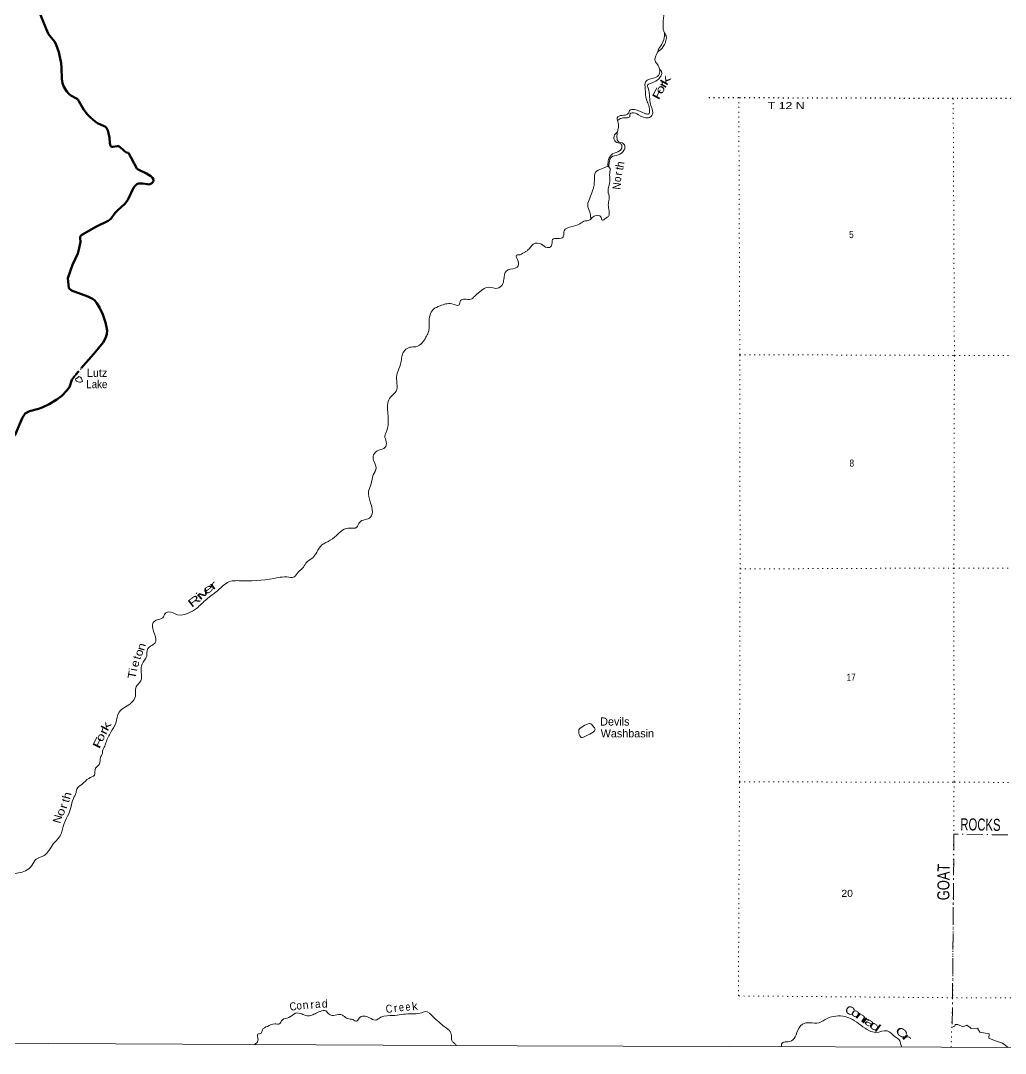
# Model space of a CAD drawing. Header units: feet. Extents: x -252658 to 9, y -366365 to -181930.
# Drawn here: x -107069 to -82631, y -366365 to -340749 of the extents above; entities that cross this region are included whole.
import ezdxf
from ezdxf.enums import TextEntityAlignment as Align

# ---------------------------------------------------------------- set-up
doc = ezdxf.new("R2010")
doc.units = ezdxf.units.FT
doc.header["$LTSCALE"] = 80
for name, pattern in [('DOT_DASHED', [7.7, 5, -1.2, 0.3, -1.2]), ('DOTTED', [1.5, 0.3, -1.2]), ('LONG_DASH_SHORT_DASH', [9.9, 6, -1.2, 1.5, -1.2])]:
    doc.linetypes.add(name, pattern=pattern)
for name, color, linetype, lineweight in [('11', 7, 'LONG_DASH_SHORT_DASH', 60), ('39', 7, 'Continuous', 13), ('4', 7, 'Continuous', 13), ('44', 7, 'DOT_DASHED', 13), ('6', 7, 'DOTTED', 25), ('7', 7, 'DOTTED', 13)]:
    doc.layers.add(name, color=color, linetype=linetype, lineweight=lineweight)
doc.layers.add('41', color=7, linetype='Continuous')

msp = doc.modelspace()

# ---------------------------------------------------------------- linework, layer by layer
at = {"layer": '11'}
for points in [[(-106577.43, -340603.21), (-106435.24, -340951.33), (-106387.5, -341066.85), (-106352.25, -341119.75), (-106219.36, -341275.05), (-106182.88, -341345.43), (-106121.81, -341531.87), (-106066.07, -341806.59), (-106055.3, -341909.35), (-106046.19, -342193.12), (-106028.35, -342298.97), (-105995.92, -342387.01), (-105923.11, -342506.17), (-105873.33, -342567.69), (-105821.84, -342608.14), (-105699.52, -342669.61), (-105668.8, -342690.05), (-105644.74, -342712.55), (-105621.07, -342744.23), (-105502.87, -342964.4), (-105408.84, -343074.85), (-105333.4, -343151.19), (-105220.63, -343247.39), (-105158.16, -343293.04), (-104995, -343365), (-104965.14, -343384.61), (-104939.6, -343408.22), (-104918.81, -343436.52), (-104901.77, -343472.04), (-104884.39, -343540.49), (-104865.31, -343649.35), (-104855.07, -343786.88), (-104848.44, -343819.49), (-104836.09, -343853.9), (-104818.35, -343874.23), (-104801.7, -343880.11), (-104778.57, -343881.05), (-104674.62, -343862.25), (-104648.55, -343861.4), (-104624.9, -343867.03), (-104598.21, -343884.67), (-104506.39, -343970.67), (-104447.74, -344016.59), (-104402.85, -344025.74), (-104392.44, -344031.73), (-104181.31, -344419.69), (-104151.44, -344443.95), (-103946.44, -344543.04), (-103877.43, -344579.23), (-103836.53, -344609.31), (-103798.34, -344650.01), (-103774.53, -344691.47), (-103769.28, -344718.16), (-103775.72, -344742.42), (-103794.76, -344766.48), (-103824.02, -344788.73), (-103860.33, -344805.13), (-103888.37, -344809.55), (-103928.04, -344806.19), (-104033.06, -344784.32), (-104139.71, -344784.78), (-104187.27, -344805.95), (-104242.33, -344862.76), (-104264.06, -344896.99), (-104411.07, -345194.75), (-104472.63, -345286.61)], [(-104472.63, -345286.61), (-104663.36, -345460.46), (-104720.59, -345515.51), (-104833.54, -345661.4), (-104898.43, -345713.24), (-105183.5, -345858.35), (-105551.61, -346062.42), (-105575.3, -346083.32), (-105589.33, -346106.65), (-105592.99, -346142.54), (-105580.11, -346233.8), (-105613.97, -346393.63), (-105653.31, -346526.04), (-105781.03, -346809.74), (-105900.32, -347132.67), (-105868.77, -347382.36), (-105807.87, -347438.51), (-105398.61, -347588.79), (-105284.13, -347646.59), (-105238.9, -347684.99), (-105177.85, -347758.13), (-105104.66, -347883.8), (-105031.52, -348040.52), (-104962, -348232.62), (-104924.1, -348434.36), (-104931.8, -348526.88), (-104966.15, -348628.87), (-105024.31, -348728.46), (-105251.23, -349009.6), (-105724.73, -349557.96), (-105794.31, -349657.54), (-105852.8, -349839), (-105918.61, -349926.08), (-106049.7, -350055.27), (-106171.63, -350147.81), (-106362.08, -350262.84), (-106533.05, -350346.72), (-106624.34, -350380.91), (-106848.95, -350433.78), (-106954.94, -350493.43), (-107022.01, -350595.71), (-107246.84, -351122.44)]]:
    msp.add_lwpolyline(points, dxfattribs=at)
at = {"layer": '39'}
for points in [[(-91125.21, -340750.67), (-91091.31, -340481.24), (-91025.55, -340264.27), (-90922.49, -340192.33), (-90877.68, -340106.03), (-90892.36, -340036.95)], [(-91125.21, -340750.67), (-91122.34, -340931.75), (-91114.61, -340982.08), (-91090.92, -341052.6)], [(-91089.66, -341054.88), (-91106.04, -341215.49), (-91183.5, -341374.06), (-91254.82, -341516.57), (-91254.86, -341522.6)], [(-91254.86, -341522.6), (-91121.25, -341392.46), (-91064.18, -341276.04), (-91045.23, -341143.35), (-91091.15, -341051.91)], [(-91254.86, -341522.6), (-91320.7, -341753.66), (-91264.89, -341834.39), (-91211.31, -341951.33)], [(-91211.31, -341951.33), (-91220.17, -342078.03), (-91337.42, -342168.01), (-91557.28, -342257.52), (-91566.55, -342450.61), (-91540, -342704.22), (-91494.45, -342817.1), (-91461.34, -342988.26), (-91477.91, -343062.62), (-91558.34, -343056.21), (-91845.37, -342954.27), (-91956.16, -342975.88), (-91978.66, -343034.12), (-92011.09, -343072.19), (-92138, -343097.75), (-92261.12, -343161.55), (-92255.5, -343225.96)], [(-92255.51, -343225.84), (-92152.51, -343166.09), (-92025.72, -343158.63), (-91951.14, -343134.84), (-91942.63, -343062.45), (-91892.17, -343036.54), (-91735.54, -343081.53), (-91488.57, -343157.12), (-91401.73, -343105.22), (-91394.68, -342946.32), (-91440.15, -342819.36), (-91459.12, -342640.22), (-91495.98, -342424.79), (-91509.55, -342344.25), (-91442.92, -342306.34), (-91271.39, -342224.65), (-91184.28, -342128.49), (-91157.57, -342042.11), (-91211.32, -341951.53)], [(-92255.5, -343225.96), (-92230.13, -343348.8), (-92244.82, -343445.3), (-92255.25, -343503.59)], [(-92255.56, -343506.53), (-92342.47, -343615.85), (-92301.14, -343758.88), (-92176.69, -343803.72), (-92145.04, -343888.37), (-92203.97, -343980.64), (-92379.48, -344056.26), (-92478.95, -344196.63), (-92489.35, -344250.9), (-92496.06, -344357.49)], [(-92466.98, -344391.27), (-92442.68, -344188.75), (-92404.1, -344132.6), (-92240.82, -344081.05), (-92097.24, -343965.04), (-92070.5, -343872.62), (-92112.28, -343797.99), (-92234.7, -343751.14), (-92270.24, -343646.36), (-92255.25, -343503.59)], [(-94669.2, -346559.5), (-94543.49, -346480.44), (-94486.94, -346444.49), (-94347.14, -346290.24), (-94143.97, -346293.2), (-94001.67, -346378.36), (-93896.81, -346338.62), (-93869.6, -346173.78), (-93734.7, -346156.3), (-93601.65, -346112.66), (-93578.55, -345959.87), (-93402.89, -345860.1), (-93191.18, -345786.66), (-93057.95, -345714.86), (-92959.28, -345701.23), (-92886.44, -345635.19), (-92783.48, -345579.34), (-92675.03, -345608.01), (-92629.34, -345700.77), (-92546.53, -345648.85), (-92481.87, -345604.89), (-92472.7, -345427.89), (-92481.82, -345280.99), (-92460.8, -345138.25), (-92492, -344983.19), (-92446.14, -344731.93), (-92448.82, -344520.67), (-92442.15, -344420.11), (-92496.06, -344357.49)], [(-92496.06, -344357.49), (-92657.44, -344425.14), (-92798.77, -344504.95), (-92830.37, -344728.11), (-92845.28, -344858.81), (-92867.95, -344943.2), (-92943.7, -345150.07), (-92995.07, -345318.82), (-92945.94, -345502.13), (-92922.53, -345616.91), (-92921.68, -345668.81)], [(-94669.2, -346559.5), (-94761.14, -346562.45), (-94721.92, -346723.5), (-94734.71, -346852.09), (-94799.15, -346887.91), (-95012.3, -346953.02), (-95077.79, -347171.78), (-95112.62, -347294.21), (-95233.6, -347388), (-95450.22, -347358.6), (-95671.69, -347473.93), (-95806.83, -347587.74), (-95897.59, -347661.6), (-96054.12, -347654.66), (-96148.68, -347692.32), (-96187.42, -347796.63), (-96365.95, -347775.5), (-96655.27, -347822.08), (-96834.46, -347915.53), (-96909.51, -348051.81), (-96928.79, -348262.78), (-96952.14, -348483.79), (-97013.06, -348604.06), (-97100.14, -348738.26), (-97261.29, -348835.83), (-97411.93, -348851.05), (-97573.27, -348982.8), (-97639.17, -349271.92), (-97720.73, -349492.59), (-97735.94, -349693.54), (-97731.1, -349898.63), (-97836.29, -350038.74), (-97933.28, -350150.77), (-97964.42, -350329.51), (-97955.36, -350498.43), (-97944.62, -350725.67), (-98004.3, -350980.64), (-98028.81, -351052.88), (-97993.5, -351195.82), (-98026.45, -351340.37), (-98181.36, -351401.8), (-98310.52, -351521.68), (-98309.31, -351660.4), (-98246.13, -351843.71), (-98317.39, -352018.2), (-98372.86, -352239.02), (-98434.15, -352423.63), (-98391.48, -352683.21), (-98342.41, -352876.49), (-98383.65, -353067.24), (-98657.38, -353194.32), (-98726.32, -353314.55), (-98937.21, -353335.45), (-99281.78, -353564.65), (-99495.31, -353696.11), (-99591.99, -353753.85), (-99719.49, -353934.05), (-99818.65, -354072.19), (-99965.8, -354179.9), (-100052.85, -354308.06), (-100178.02, -354431.99), (-100283.07, -354547.98), (-100465.73, -354546.93), (-100678.61, -354565.8), (-101554.26, -354645.19), (-101899.65, -354669.33), (-102167.81, -354874.85), (-102458.18, -355104.37), (-102706.37, -355328.1), (-102913.81, -355447.53), (-103174.97, -355484.22), (-103397.4, -355416.59), (-103483.95, -355458.31), (-103540.74, -355560.51), (-103701.67, -355619.9), (-103790.49, -355705.83), (-103787.14, -355822.45), (-103734.01, -356007.71), (-103716.78, -356152.56), (-103918.6, -356340.37), (-103939.64, -356509.12), (-104055.2, -356707.48), (-104074.42, -356908.41), (-104089.71, -357123.43), (-104200.99, -357275.58), (-104220.37, -357504.65), (-104466.81, -357772.62), (-104624.11, -357900.37), (-104709.99, -358173.29), (-104827.7, -358395.76)], [(-105536.66, -349688.26), (-105576.32, -349603.6), (-105628.37, -349579.17), (-105654.62, -349605.16), (-105684.82, -349621.06), (-105705.09, -349655.12), (-105639.15, -349707.77), (-105570.94, -349714.2), (-105544.77, -349702.29), (-105536.66, -349688.26)], [(-93214.66, -358328.27), (-93213.28, -358426.86), (-93157.6, -358529.72), (-93034.6, -358486.04), (-92859.02, -358398.34), (-92812.28, -358324.12), (-92852.14, -358265.59), (-92914.06, -358194.89), (-93063.13, -358226.38), (-93214.66, -358328.27)], [(-104827.7, -358395.76), (-104953.68, -358660.41), (-104992.44, -358768.74), (-105031.03, -358846.93), (-105045.62, -358941.33), (-105086.22, -359019.5), (-105117.35, -359196.23), (-105208.22, -359290.2), (-105237.31, -359462.92), (-105378.29, -359544.53), (-105537.68, -359684.34), (-105674.89, -359808.19), (-105701.63, -359920.62), (-105736.18, -359994.81), (-105875.16, -360426.24), (-105990.95, -360664.8), (-106072.83, -360939.75), (-106252.77, -361163.88), (-106368.18, -361336.1), (-106485.29, -361456.05), (-106680.54, -361549.41), (-106793.87, -361709.59), (-106947.18, -361839.38), (-107298.87, -361911.73), (-107515.78, -361932.6), (-107676.28, -361917.6), (-107900.67, -361843.93), (-108163.55, -361830.35), (-108512.55, -361782.1), (-108943.44, -361663.01)], [(-101255.48, -366141.89), (-101180.35, -366054.24), (-101181.91, -365977.83), (-101179.41, -365891.4), (-101098.96, -365863.72), (-101070.38, -365781.46), (-100943.43, -365695.75), (-100762.41, -365632.46), (-100648, -365635.13), (-100571.15, -365535.05), (-100410.25, -365479.69), (-100251.04, -365370.04), (-100086.55, -365389.08), (-99990.41, -365425.82), (-99869.97, -365426.52), (-99763.33, -365382.9), (-99632.52, -365323.35), (-99497.97, -365314.07), (-99414.14, -365396.98), (-99307.91, -365423.73), (-99141.16, -365398.56), (-99063.07, -365433.18), (-98951.07, -365504.19), (-98820.74, -365529.07), (-98734.66, -365569.77), (-98667.97, -365491.75), (-98410.97, -365481.17), (-98266.79, -365540.31), (-98127.87, -365468.73), (-97832.56, -365428.22), (-97408.75, -365382.42), (-97121.59, -365361.96), (-97031.07, -365328.31), (-96825.12, -365468.21), (-96647.35, -365622.02), (-96531.49, -365719.19), (-96409.63, -365820.41), (-96374.39, -365975.42), (-96360.86, -366065.96), (-96304.92, -366112.52), (-96260.81, -366163.13)], [(-88195.21, -366196.82), (-88156.17, -366097.49), (-88073.59, -366081.78), (-87904.27, -366030.27), (-87806.56, -365851.67), (-87668.42, -365641.08), (-87483.13, -365607.75), (-87251.76, -365606.82), (-87051.91, -365499.11), (-86836.29, -365441.78), (-86609.02, -365452.9), (-86428.4, -365522.15), (-86216.09, -365670.01), (-86003.71, -365805.8), (-85847.05, -365846.77), (-85563.13, -365805.85), (-85362.89, -365953.65), (-85268.81, -366028.53), (-85223.28, -366145.43), (-85207.38, -366203.46)]]:
    msp.add_spline(points, degree=3, dxfattribs=at)
at = {"layer": '4'}
msp.add_lwpolyline([(-250643.67, -181929.5), (-219314.25, -182252.72), (-187984.41, -182532.85), (-156654.22, -182769.88), (-125323.73, -182963.82), (-93993.01, -183114.65), (-62662.1, -183222.4), (-31331.08, -183287.04), (0, -183308.59), (0, -366365.25), (-31582.88, -366343.53), (-63165.71, -366278.36), (-94748.41, -366181.36), (-126330.93, -366017.71), (-157913.21, -365822.21), (-189495.2, -365583.27), (-221076.82, -365300.9), (-252658.03, -364975.08)], close=True, dxfattribs=at)
msp.add_lwpolyline([(-250643.67, -181929.5), (-219314.25, -182252.72), (-187984.41, -182532.85), (-156654.22, -182769.88), (-125323.73, -182963.82), (-93993.01, -183114.65), (-62662.1, -183222.4), (-31331.08, -183287.04), (0, -183308.59), (0, -366365.25), (-31582.88, -366343.53), (-63165.71, -366278.36), (-94748.41, -366181.36), (-126330.93, -366017.71), (-157913.21, -365822.21), (-189495.2, -365583.27), (-221076.82, -365300.9), (-252658.03, -364975.08)], close=True, dxfattribs=at)
at = {"layer": '44'}
for points in [[(-106577.43, -340603.21), (-106435.24, -340951.33), (-106387.5, -341066.85), (-106352.25, -341119.75), (-106219.36, -341275.05), (-106182.88, -341345.43), (-106121.81, -341531.87), (-106066.07, -341806.59), (-106055.3, -341909.35), (-106046.19, -342193.12), (-106028.35, -342298.97), (-105995.92, -342387.01), (-105923.11, -342506.17), (-105873.33, -342567.69), (-105821.84, -342608.14), (-105699.52, -342669.61), (-105668.8, -342690.05), (-105644.74, -342712.55), (-105621.07, -342744.23), (-105502.87, -342964.4), (-105408.84, -343074.85), (-105333.4, -343151.19), (-105220.63, -343247.39), (-105158.16, -343293.04), (-104995, -343365), (-104965.14, -343384.61), (-104939.6, -343408.22), (-104918.81, -343436.52), (-104901.77, -343472.04), (-104884.39, -343540.49), (-104865.31, -343649.35), (-104855.07, -343786.88), (-104848.44, -343819.49), (-104836.09, -343853.9), (-104818.35, -343874.23), (-104801.7, -343880.11), (-104778.57, -343881.05), (-104674.62, -343862.25), (-104648.55, -343861.4), (-104624.9, -343867.03), (-104598.21, -343884.67), (-104506.39, -343970.67), (-104447.74, -344016.59), (-104402.85, -344025.74), (-104392.44, -344031.73), (-104181.31, -344419.69), (-104151.44, -344443.95), (-103946.44, -344543.04), (-103877.43, -344579.23), (-103836.53, -344609.31), (-103798.34, -344650.01), (-103774.53, -344691.47), (-103769.28, -344718.16), (-103775.72, -344742.42), (-103794.76, -344766.48), (-103824.02, -344788.73), (-103860.33, -344805.13), (-103888.37, -344809.55), (-103928.04, -344806.19), (-104033.06, -344784.32), (-104139.71, -344784.78), (-104187.27, -344805.95), (-104242.33, -344862.76), (-104264.06, -344896.99), (-104411.07, -345194.75), (-104472.63, -345286.61)], [(-104472.63, -345286.61), (-104663.36, -345460.46), (-104720.59, -345515.51), (-104833.54, -345661.4), (-104898.43, -345713.24), (-105183.5, -345858.35), (-105551.61, -346062.42), (-105575.3, -346083.32), (-105589.33, -346106.65), (-105592.99, -346142.54), (-105580.11, -346233.8), (-105613.97, -346393.63), (-105653.31, -346526.04), (-105781.03, -346809.74), (-105900.32, -347132.67), (-105868.77, -347382.36), (-105807.87, -347438.51), (-105398.61, -347588.79), (-105284.13, -347646.59), (-105238.9, -347684.99), (-105177.85, -347758.13), (-105104.66, -347883.8), (-105031.52, -348040.52), (-104962, -348232.62), (-104924.1, -348434.36), (-104931.8, -348526.88), (-104966.15, -348628.87), (-105024.31, -348728.46), (-105251.23, -349009.6), (-105724.73, -349557.96), (-105794.31, -349657.54), (-105852.8, -349839), (-105918.61, -349926.08), (-106049.7, -350055.27), (-106171.63, -350147.81), (-106362.08, -350262.84), (-106533.05, -350346.72), (-106624.34, -350380.91), (-106848.95, -350433.78), (-106954.94, -350493.43), (-107022.01, -350595.71), (-107246.84, -351122.44)], [(-82569.98, -360948.15), (-83908.58, -360925.65), (-83947.49, -365715.37), (-83887.6, -365692.4), (-83873.25, -365646.21), (-83812.97, -365650.52), (-83682.66, -365707.46), (-83587.96, -365669.7), (-83495.85, -365728.46), (-83477.88, -365748.66), (-83325.08, -365743.36), (-83267.38, -365840.17), (-83124.8, -365862.98), (-83032.43, -365877.5), (-83037.11, -365986.08), (-82896.77, -366045.08), (-82704.21, -366112.37), (-82564.97, -366217.47)]]:
    msp.add_lwpolyline(points, dxfattribs=at)
at = {"layer": '6'}
msp.add_lwpolyline([(-63100.79, -342683.75), (-67975.74, -342677.75), (-73306.93, -342668.88), (-78646.26, -342676.07), (-83925.22, -342679.52), (-89246.31, -342664.67), (-90044.98, -342662.94)], dxfattribs=at)
at = {"layer": '7'}
for points in [[(-63162.23, -365013.77), (-68065.39, -364984.47), (-73354.55, -365010), (-78658.99, -364991.35), (-83941.03, -364985.54), (-89255.3, -364941.58), (-89229.56, -359632.49), (-89214.05, -354349.51), (-89222.47, -349034.22), (-89246.31, -342664.67)], [(-83925.22, -342679.52), (-83895.37, -349053.13), (-83906.8, -354326.07), (-83904.29, -359623.22), (-83937.8, -364986.61), (-83976.05, -366211.67)], [(-89222.47, -349034.22), (-83895.37, -349053.13), (-78592.44, -349075.95), (-73273.49, -349110.91), (-68014.76, -349125.47), (-64889.5, -349142.65)], [(-89214.05, -354349.51), (-83906.8, -354326.07), (-78591.68, -354330.84), (-73276.83, -354377.86), (-68004.03, -354394.5), (-63132.97, -354381.15)], [(-89229.56, -359632.49), (-83894.32, -359637.35), (-78609.55, -359668.13), (-73286.29, -359658.86), (-68019.43, -359659.38), (-67681.74, -359660.77)]]:
    msp.add_lwpolyline(points, dxfattribs=at)

# ---------------------------------------------------------------- texts
at = {"layer": '41'}
for s, rotation, width, p in [('k', 59.935, 1.7, (-90977, -342277.92)), ('F', 61.695, 1.75, (-91169.36, -342610.81)), ('o', 61.695, 1.4, (-91111.3, -342500.02)), ('r', 59.935, 1.65, (-91038.09, -342377.92)), ('N', 83.455, 0.9, (-92175.12, -344860.66)), ('o', 81.889, 0.9, (-92166.55, -344696)), ('e', 38.411, 1.75, (-102358.66, -354920.98)), ('r', 38.238, 1.95, (-102231.91, -354829.89)), ('R', 37.603, 1.65, (-102700.79, -355222.48)), ('i', 42.378, 1.8, (-102570.36, -355099.19)), ('v', 41.686, 2.05, (-102469.47, -355007.29)), ('n', 74.492, 1.2, (-103980.51, -356305.42)), ('o', 73.28, 1.1, (-104040.29, -356453.88)), ('e', 73.09, 1.1, (-104136.68, -356725.2)), ('T', 80.126, 1.2, (-104203.28, -356994.12)), ('k', 62.116, 1.6, (-104862.35, -358293.66)), ('r', 64.544, 1.5, (-104923.18, -358417.4)), ('F', 63.83, 1.7, (-105056.88, -358704.95)), ('o', 64.544, 1.35, (-105001.81, -358567.84)), ('h', 75.16, 1.15, (-105825.03, -359995.06)), ('o', 67.597, 1.25, (-105984.8, -360414.33)), ('r', 73.469, 1.25, (-105917.32, -360259.05)), ('N', 75.138, 1.05, (-106057.84, -360576.6)), ('d', 1.836, 0.95, (-99519.1, -365230.6)), ('C', 10.195, 0.9, (-100292.22, -365298.8)), ('o', 7.906, 0.9, (-100145.04, -365276.58)), ('a', 3.341, 0.9, (-99689.38, -365236.08)), ('C', 7.275, 0.85, (-97913.49, -365357.9)), ('e', 6.078, 0.85, (-97609.5, -365319.05)), ('e', 4.396, 0.8, (-97450.7, -365306.61)), ('k', 8.43, 1.05, (-97273.81, -365290.09)), ('C', 336.762, 1.2, (-86523.62, -365393.31)), ('o', 332.329, 1.4, (-86386.33, -365452.51)), ('n', 325.369, 1.75, (-86259.91, -365539.64)), ('r', 324.921, 1.85, (-86140.35, -365625.44)), ('a', 326.339, 1.7, (-86047.56, -365685.4)), ('d', 323.453, 1.9, (-85923.2, -365772.35)), ('C', 321.899, 1.55, (-85265.62, -365928.26)), ('r', 314.816, 2.25, (-85145.59, -366039.74))]:
    msp.add_text(s, height=200, rotation=rotation, dxfattribs=dict(at, width=width)).set_placement(p, align=Align.CENTER)
for s, rotation, p in [('h', 79.695, (-92097.27, -344332.2)), ('t', 79.695, (-92113.52, -344434.68)), ('r', 81.889, (-92142.61, -344556.59)), ('t', 74.632, (-104091.07, -356574.09)), ('i', 80.126, (-104177.99, -356862.36)), ('t', 73.472, (-105862.62, -360122.3)), ('n', 6.551, (-99987.68, -365260.36)), ('r', 4.551, (-99825.56, -365253.84)), ('r', 6.258, (-97753.02, -365338.65))]:
    msp.add_text(s, height=200, rotation=rotation, dxfattribs=at).set_placement(p, align=Align.CENTER)
for s, p in [('Lutz', (-105424.99, -349584.61)), ('Devils', (-92685.82, -358234.05)), ('Washbasin', (-92672.89, -358527.38))]:
    msp.add_text(s, height=200, dxfattribs=at).set_placement(p)
at = {"layer": '41', "width": 0.9}
msp.add_text('Lake', height=200, dxfattribs=at).set_placement((-105438.57, -349866.08))
at = {"layer": '44'}
for s, rotation, width, p in [('ROCKS', 359.037, 0.7, (-83751.06, -360831.88)), ('GOAT', 89.576, 0.8, (-84020.75, -362569.41))]:
    msp.add_text(s, height=300, rotation=rotation, dxfattribs=dict(at, width=width)).set_placement(p)
at = {"layer": '6', "width": 1.3}
msp.add_text('T 12 N', height=175, rotation=359.84, dxfattribs=at).set_placement((-88525.87, -342941.68))
at = {"layer": '7'}
for s, width, p in [('5', 0.85, (-86507.34, -346143.12)), ('8', 0.85, (-86496.06, -351811.23)), ('17', 0.85, (-86567.82, -357120.05)), ('20', 1.1, (-86699.97, -362484.12))]:
    msp.add_text(s, height=175, dxfattribs=dict(at, width=width)).set_placement(p)

doc.saveas('drawing.dxf')
